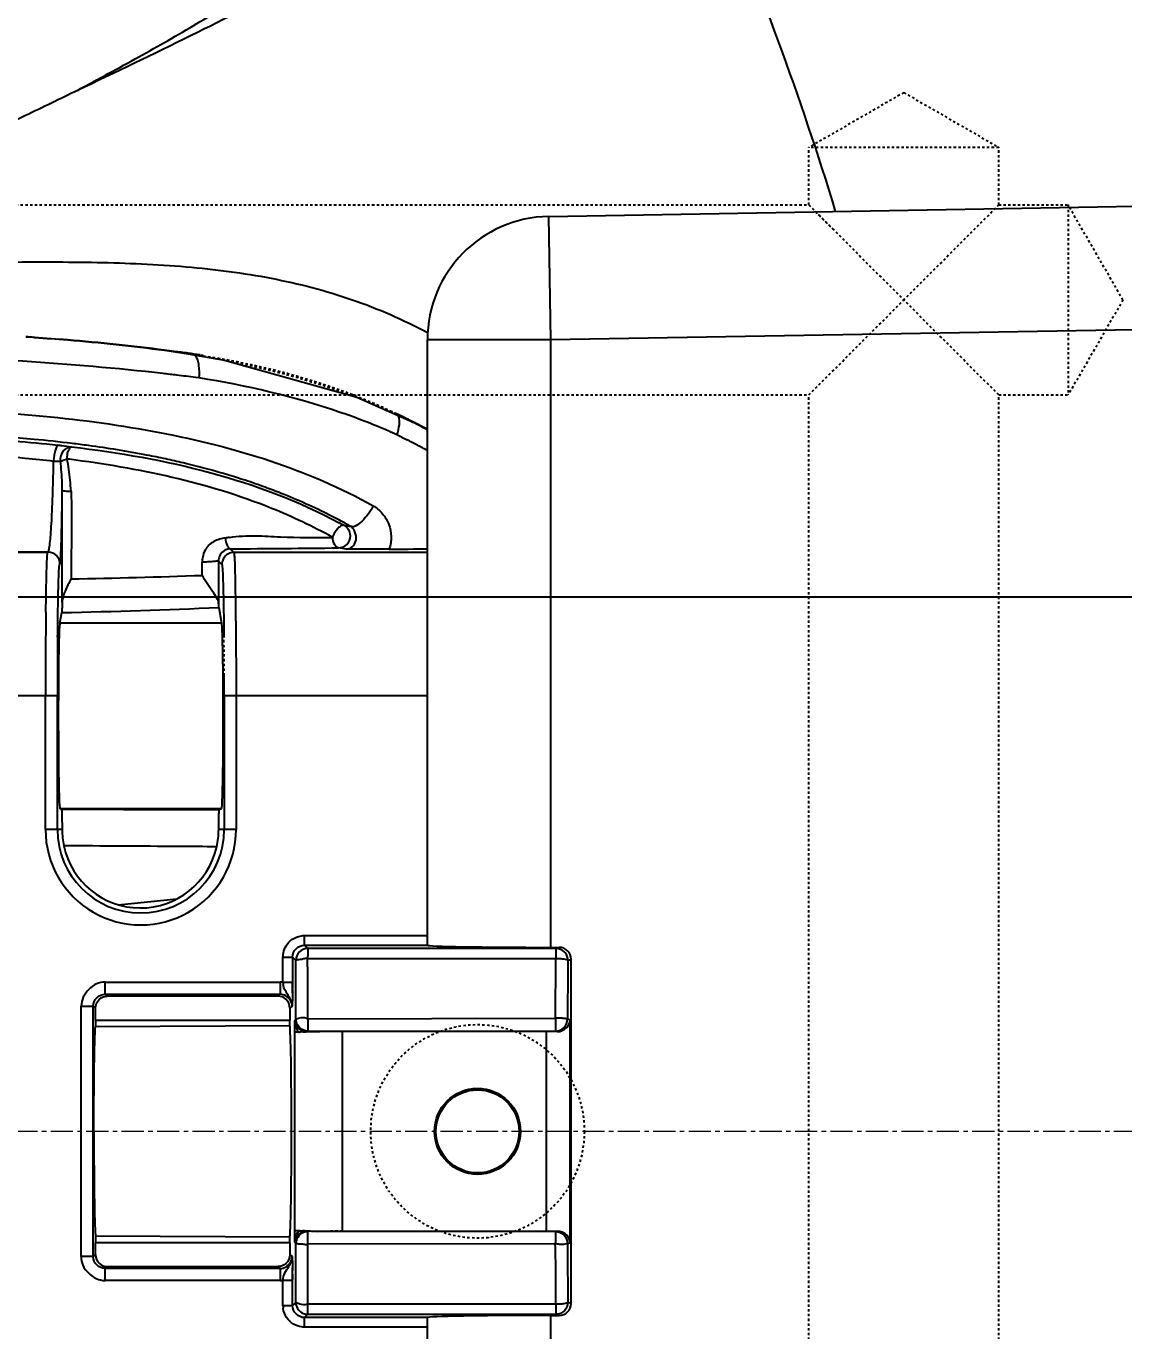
# Model space of a CAD drawing. Header units: millimetres. Extents: x 2164 to 3649, y 875 to 1925.
# Drawn here: x 2999.8 to 3046, y 1391.4 to 1446.3 of the extents above; entities that cross this region are included whole.
import ezdxf

# ---------------------------------------------------------------- set-up
doc = ezdxf.new("R2010")
doc.units = ezdxf.units.MM
doc.linetypes.add('CENTER', pattern=[0.6, 0.375, -0.075, 0.075, -0.075])
doc.linetypes.add('HIDDEN', pattern=[0.2, 0.1, -0.1])
doc.layers.add('21', color=7, linetype='Continuous')
doc.layers.add('center', color=1, linetype='CENTER', lineweight=9)
doc.layers.add('dim', color=82, linetype='Continuous', lineweight=9)
doc.styles.get("Standard").update_dxf_attribs({"font": 'arial.ttf'})
doc.dimstyles.new('ISO-25', dxfattribs={"dimscale": 4, "dimtxt": 2.5, "dimasz": 2.5, "dimexe": 1.25, "dimexo": 0.625, "dimtad": 1, "dimtxsty": 'Standard', "dimcen": 2.5, "dimadec": 0, "dimazin": 0, "dimtfac": 1, "dimtmove": 0, "dimatfit": 3, "dimfxl": 0, "dimarcsym": 0})

# ---------------------------------------------------------------- blocks, each defined once
blk = doc.blocks.new('*D29')
at = {"layer": 'Defpoints', "color": 0, "transparency": 16777216}
for p in [(2906.76, 1399.779), (2986.76, 1337.779), (3137.601, 1337.779)]:
    blk.add_point(p, dxfattribs=at)
at = {"layer": 'dim', "color": 0, "lineweight": -2, "transparency": 16777216}
blk.add_line((2988.759, 1337.779), (3153.877, 1337.779), dxfattribs=at)
at = {"layer": 'dim', "color": 0, "transparency": 16777216, "insert": (3146.739, 1344.884), "char_height": 10, "attachment_point": 5}
blk.add_mtext('62', dxfattribs=at)
blk = doc.blocks.new('*D31')
at = {"layer": 'Defpoints', "color": 0, "transparency": 16777216}
for p in [(2906.76, 1399.779), (3106.76, 1399.779), (3145.172, 1399.779)]:
    blk.add_point(p, dxfattribs=at)
at = {"layer": 'dim', "color": 0, "lineweight": -2, "transparency": 16777216}
blk.add_line((3108.759, 1399.779), (3153.692, 1399.779), dxfattribs=at)
at = {"layer": 'dim', "color": 0, "transparency": 16777216, "insert": (3150.432, 1406.884), "char_height": 10, "attachment_point": 5}
blk.add_mtext('0', dxfattribs=at)
blk = doc.blocks.new('*D32')
at = {"layer": 'Defpoints', "color": 0, "transparency": 16777216}
for p in [(2906.76, 1399.779), (2964.76, 1377.279), (3130.715, 1377.279)]:
    blk.add_point(p, dxfattribs=at)
at = {"layer": 'dim', "color": 0, "lineweight": -2, "transparency": 16777216}
blk.add_line((2966.759, 1377.279), (3158.935, 1377.279), dxfattribs=at)
at = {"layer": 'dim', "color": 0, "transparency": 16777216, "insert": (3145.824, 1385.288), "char_height": 10, "attachment_point": 5}
blk.add_mtext('22,5', dxfattribs=at)
blk = doc.blocks.new('*D34')
at = {"layer": 'Defpoints', "color": 0, "transparency": 16777216}
for p in [(2987.76, 1480.779), (3143.572, 1480.779), (2906.76, 1399.779)]:
    blk.add_point(p, dxfattribs=at)
at = {"layer": 'dim', "color": 0, "lineweight": -2, "transparency": 16777216}
blk.add_line((2989.759, 1480.779), (3157.978, 1480.779), dxfattribs=at)
at = {"layer": 'dim', "color": 0, "transparency": 16777216, "insert": (3151.774, 1487.884), "char_height": 10, "attachment_point": 5}
blk.add_mtext('81', dxfattribs=at)
blk = doc.blocks.new('*D35')
at = {"layer": 'Defpoints', "color": 0, "transparency": 16777216}
for p in [(2964.76, 1422.279), (3133.424, 1422.279), (2906.76, 1399.779)]:
    blk.add_point(p, dxfattribs=at)
at = {"layer": 'dim', "color": 0, "lineweight": -2, "transparency": 16777216}
blk.add_line((2966.759, 1422.279), (3161.644, 1422.279), dxfattribs=at)
at = {"layer": 'dim', "color": 0, "transparency": 16777216, "insert": (3148.534, 1430.288), "char_height": 10, "attachment_point": 5}
blk.add_mtext('22,5', dxfattribs=at)
blk = doc.blocks.new('*D36')
at = {"layer": 'Defpoints', "color": 0, "transparency": 16777216}
for p in [(2921.76, 1459.779), (3141.555, 1459.779), (2906.76, 1399.779)]:
    blk.add_point(p, dxfattribs=at)
at = {"layer": 'dim', "color": 0, "lineweight": -2, "transparency": 16777216}
blk.add_line((2923.759, 1459.779), (3157.899, 1459.779), dxfattribs=at)
at = {"layer": 'dim', "color": 0, "transparency": 16777216, "insert": (3150.726, 1466.884), "char_height": 10, "attachment_point": 5}
blk.add_mtext('60', dxfattribs=at)

msp = doc.modelspace()

# ---------------------------------------------------------------- linework, layer by layer
at = {"layer": '21', "color": 8, "linetype": 'HIDDEN'}
for p, q in [((3036.76, 1443.511), (3032.76, 1441.202)), ((3036.76, 1443.511), (3040.76, 1441.202)), ((3032.76, 1438.779), (3032.76, 1441.202)), ((3040.76, 1441.202), (3032.76, 1441.202)), ((3040.76, 1438.779), (3040.76, 1441.202)), ((2706.76, 1438.779), (3032.76, 1438.779)), ((3032.76, 1438.779), (3036.76, 1434.779)), ((3032.76, 1438.779), (3033.019, 1438.521)), ((3040.76, 1438.779), (3036.76, 1434.779)), ((3040.76, 1438.779), (3040.616, 1438.635)), ((3040.76, 1438.779), (3043.683, 1438.779)), ((3043.683, 1438.779), (3043.683, 1430.779)), ((3045.993, 1434.779), (3043.683, 1438.779)), ((3033.019, 1438.521), (3033.446, 1438.094)), ((3033.446, 1438.094), (3033.841, 1437.698)), ((3032.76, 1430.779), (3036.76, 1434.779)), ((3040.76, 1430.779), (3036.76, 1434.779)), ((3045.993, 1434.779), (3043.683, 1430.779)), ((3006.925, 1432.477), (3006.265, 1432.575)), ((3006.349, 1432.557), (3006.441, 1432.544)), ((3006.642, 1432.518), (3006.441, 1432.549)), ((3006.441, 1432.544), (3006.843, 1432.488)), ((3006.843, 1432.488), (3006.642, 1432.518)), ((3006.843, 1432.488), (3007.011, 1432.465)), ((2706.76, 1430.779), (3032.76, 1430.779)), ((3032.76, 1368.779), (3032.76, 1430.779)), ((3040.76, 1368.779), (3040.76, 1430.779)), ((3040.76, 1430.779), (3043.683, 1430.779)), ((3015.137, 1430.11), (3015.487, 1429.943)), ((3015.487, 1429.943), (3015.364, 1430.003)), ((3022.109, 1407.47), (3022.245, 1407.515)), ((3011.012, 1405.876), (3011.011, 1405.743)), ((3011.013, 1406.01), (3011.012, 1405.876)), ((3010.414, 1405.461), (3010.495, 1405.541)), ((3011.641, 1403.968), (3011.66, 1403.987)), ((3011.66, 1404.059), (3011.66, 1403.987)), ((3011.529, 1395.569), (3011.641, 1395.563)), ((3011.641, 1395.563), (3011.66, 1395.544)), ((3013.115, 1395.563), (3011.66, 1395.544)), ((3011.66, 1395.474), (3011.66, 1395.544)), ((3022.094, 1395.544), (3021.701, 1395.563)), ((3010.495, 1393.99), (3010.414, 1394.07))]:
    msp.add_line(p, q, dxfattribs=at)
at = {"layer": '21', "color": 7, "linetype": 'Continuous'}
for p, q in [((3021.803, 1438.296), (3106.76, 1439.779)), ((3021.894, 1433.097), (3021.803, 1438.296)), ((3106.76, 1434.579), (3021.894, 1433.097)), ((3016.694, 1407.609), (3016.694, 1433.097)), ((3021.894, 1433.097), (3016.694, 1433.097)), ((3021.894, 1407.515), (3021.894, 1433.097)), ((3005.625, 1432.658), (3005.626, 1432.669)), ((3005.625, 1432.658), (3006.349, 1432.557)), ((3005.627, 1432.675), (3006.443, 1432.561)), ((3006.216, 1432.58), (3008.144, 1432.247)), ((3006.443, 1432.561), (3006.846, 1432.505)), ((3006.846, 1432.505), (3007.013, 1432.481)), ((3007.013, 1432.481), (3007.125, 1432.466)), ((3008.144, 1432.247), (3013.722, 1430.685)), ((3007.077, 1431.495), (3006.928, 1431.514)), ((3013.722, 1430.685), (3016.199, 1429.588)), ((3015.902, 1429.737), (3015.767, 1429.804)), ((3015.94, 1429.709), (3016.03, 1429.662)), ((3016.212, 1429.567), (3016.214, 1429.572)), ((3016.214, 1429.572), (3016.215, 1429.574)), ((3016.215, 1429.574), (3016.217, 1429.578)), ((3016.217, 1429.578), (3016.218, 1429.578)), ((3001.616, 1428.067), (3001.516, 1428.08)), ((3008.392, 1424.296), (3008.542, 1424.146)), ((3013.27, 1424.285), (3012.949, 1424.338)), ((3000.701, 1424.146), (2997.201, 1424.146)), ((3000.701, 1424.146), (3000.715, 1424.16)), ((3008.039, 1423.644), (3007.898, 1423.784)), ((3007.898, 1423.784), (3007.899, 1423.19)), ((3016.694, 1424.146), (3008.542, 1424.146)), ((3001.204, 1423.644), (3001.218, 1423.657)), ((3007.899, 1423.19), (3007.901, 1422.005)), ((3001.216, 1421.166), (3001.294, 1421.61)), ((3007.912, 1421.825), (3008.028, 1421.166)), ((3008.028, 1421.165), (3001.216, 1421.166)), ((3001.109, 1418.111), (2979.472, 1418.111)), ((3000.607, 1412.474), (3000.607, 1418.111)), ((3001.109, 1412.474), (3001.109, 1418.111)), ((3008.134, 1418.111), (3008.134, 1412.474)), ((3016.694, 1418.111), (3008.134, 1418.111)), ((3008.637, 1418.111), (3008.637, 1412.474)), ((3001.216, 1413.366), (3008.028, 1413.366)), ((3001.283, 1413.332), (3001.216, 1413.366)), ((3007.928, 1413.316), (3008.028, 1413.366)), ((3001.307, 1412.474), (3000.607, 1412.474)), ((3008.637, 1412.474), (3007.903, 1412.474)), ((3003.669, 1409.311), (3006.14, 1409.554)), ((3011.516, 1407.609), (3011.516, 1408.011)), ((3011.516, 1408.011), (3016.694, 1408.011)), ((3011.516, 1407.609), (3016.694, 1407.609)), ((3011.516, 1407.609), (3011.656, 1407.47)), ((3022.109, 1407.47), (3011.656, 1407.47)), ((3021.894, 1407.515), (3022.245, 1407.515)), ((3022.109, 1407.47), (3022.108, 1407.034)), ((3010.611, 1406.038), (3010.611, 1407.106)), ((3010.611, 1407.106), (3011.013, 1407.106)), ((3011.013, 1407.106), (3011.013, 1406.01)), ((3011.153, 1406.967), (3011.013, 1407.106)), ((3011.154, 1406.143), (3011.153, 1406.967)), ((3022.108, 1407.034), (3011.644, 1407.038)), ((3022.094, 1404.534), (3022.108, 1407.034)), ((3022.611, 1406.967), (3022.748, 1407.012)), ((3022.748, 1392.519), (3022.748, 1407.012)), ((3011.156, 1405.317), (3011.154, 1406.143)), ((3003.121, 1405.541), (3003.121, 1406.044)), ((3003.121, 1406.044), (3010.495, 1406.044)), ((3010.495, 1406.044), (3010.495, 1405.541)), ((3011.013, 1406.038), (3010.611, 1406.038)), ((3011.008, 1405.605), (3011.008, 1405.593)), ((3002.116, 1394.493), (3002.116, 1405.039)), ((3002.116, 1405.039), (3002.618, 1405.039)), ((3002.618, 1394.493), (3002.618, 1405.039)), ((3002.618, 1405.039), (3002.714, 1404.951)), ((3003.121, 1405.541), (3010.495, 1405.541)), ((3003.121, 1405.541), (3003.202, 1405.461)), ((3010.414, 1405.461), (3003.202, 1405.461)), ((3010.998, 1405.039), (3010.902, 1404.951)), ((3011.157, 1404.49), (3011.156, 1405.317)), ((3011.104, 1404.437), (3011.157, 1404.49)), ((3011.66, 1404.507), (3022.094, 1404.534)), ((3011.66, 1404.507), (3011.66, 1404.059)), ((3022.094, 1404.534), (3022.094, 1403.987)), ((3022.706, 1404.454), (3022.596, 1404.49)), ((3002.716, 1404.455), (3002.716, 1404.183)), ((3002.716, 1404.455), (3010.9, 1404.455)), ((3002.716, 1404.183), (3010.9, 1404.221)), ((3010.9, 1404.221), (3010.9, 1404.455)), ((3011.104, 1395.095), (3011.104, 1404.437)), ((3011.66, 1403.987), (3022.094, 1403.987)), ((3013.115, 1395.563), (3013.115, 1403.968)), ((3021.701, 1403.968), (3021.701, 1395.563)), ((3022.094, 1403.987), (3022.158, 1403.966)), ((3022.706, 1395.077), (3022.706, 1404.454)), ((3002.716, 1395.349), (3002.716, 1395.076)), ((3010.9, 1395.31), (3002.716, 1395.349)), ((3010.9, 1395.076), (3010.9, 1395.31)), ((3011.658, 1395.027), (3011.66, 1395.474)), ((3013.115, 1395.563), (3021.701, 1395.563)), ((3022.158, 1395.565), (3022.094, 1395.544)), ((3002.714, 1394.581), (3002.618, 1394.493)), ((3010.9, 1395.076), (3002.716, 1395.076)), ((3010.902, 1394.581), (3010.998, 1394.493)), ((3011.157, 1395.041), (3011.104, 1395.095)), ((3011.156, 1394.214), (3011.157, 1395.041)), ((3011.656, 1392.062), (3011.658, 1395.027)), ((3022.079, 1395.021), (3011.658, 1395.027)), ((3022.596, 1395.039), (3022.706, 1395.077)), ((3002.618, 1394.493), (3002.116, 1394.493)), ((3003.202, 1394.07), (3003.121, 1393.99)), ((3003.202, 1394.07), (3010.414, 1394.07)), ((3011.155, 1393.503), (3011.156, 1394.214)), ((3003.121, 1393.487), (3003.121, 1393.99)), ((3010.495, 1393.99), (3003.121, 1393.99)), ((3010.495, 1393.487), (3003.121, 1393.487)), ((3010.495, 1393.99), (3010.495, 1393.487)), ((3010.611, 1392.425), (3010.611, 1393.494)), ((3010.611, 1393.494), (3011.013, 1393.494)), ((3011.013, 1392.425), (3011.013, 1393.494)), ((3011.154, 1393.388), (3011.155, 1393.503)), ((3011.153, 1392.564), (3011.154, 1393.388)), ((3011.013, 1392.425), (3010.611, 1392.425)), ((3011.013, 1392.425), (3011.153, 1392.564)), ((3011.656, 1392.497), (3022.105, 1392.497)), ((3022.748, 1392.519), (3022.611, 1392.565)), ((3011.656, 1392.062), (3011.516, 1391.922)), ((3011.516, 1391.52), (3011.516, 1391.922)), ((3016.694, 1391.922), (3011.516, 1391.922)), ((3011.656, 1392.062), (3022.109, 1392.062)), ((3016.694, 1366.462), (3016.694, 1391.922)), ((3021.894, 1366.462), (3021.894, 1392.016)), ((3021.894, 1392.016), (3022.245, 1392.016)), ((3022.245, 1392.016), (3022.109, 1392.062)), ((3016.694, 1391.52), (3011.516, 1391.52))]:
    msp.add_line(p, q, dxfattribs=at)
for points in [[(3011.008, 1405.593), (3011.013, 1405.701), (3011.016, 1405.769)], [(3011.016, 1405.769), (3011.018, 1405.847), (3011.018, 1405.929), (3011.016, 1405.995), (3011.014, 1406.025)], [(3011.014, 1393.504), (3011.02, 1393.572), (3011.022, 1393.65), (3011.021, 1393.722), (3011.019, 1393.782), (3011.016, 1393.841), (3011.013, 1393.9), (3011.011, 1393.956), (3011.01, 1394.017)]]:
    msp.add_lwpolyline(points, dxfattribs=at)
at = {"layer": '21', "color": 8, "linetype": 'HIDDEN'}
msp.add_lwpolyline([(3011.011, 1405.743), (3011.009, 1405.634), (3011.008, 1405.605)], dxfattribs=at)
msp.add_circle((3018.806, 1399.766), 4.5, dxfattribs=at)
at = {"layer": '21', "color": 7, "linetype": 'Continuous'}
for radius in [1.811, 1.75]:
    msp.add_circle((3018.806, 1399.766), radius, dxfattribs=at)
for centre, radius, start, end in [((2906.747, 1399.765), 132.914, 16.94618, 23.45673), ((3021.894, 1433.097), 5.2, 91, 180), ((2993.743, 1327.986), 105.411, 86.5193, 86.71788), ((2994.023, 1338.212), 95.181, 86.30297, 86.52545), ((2999.892, 1384.326), 48.674, 82.2629, 82.4877), ((2994.046, 1330.181), 102.149, 83.19711, 83.5272), ((2994.451, 1333.579), 98.726, 82.73949, 83.19643), ((2998.703, 1396.798), 37.152, 62.357, 62.8259), ((3004.633, 1405.306), 26.12, 66.3546, 66.9934), ((3004.726, 1405.52), 25.886, 66.1468, 66.354), ((3044.385, 1483.84), 61.15, 242.37355, 242.56574), ((3002.465, 1402.994), 29.919, 61.9481, 62.6471), ((3008.361, 1414.087), 17.356, 61.3086, 61.9046), ((2995.615, 1378.388), 50.716, 82.2943, 83.0776), ((3004.804, 1405.695), 25.695, 65.6245, 66.1472), ((2967.582, 1333.453), 106.937, 63.17255, 63.43307), ((2987.777, 1373.387), 62.187, 62.72895, 63.17245), ((2996.204, 1389.733), 43.797, 62.1054, 62.7288), ((2998.022, 1392.508), 36.387, 76.6845, 77.8611), ((3000.67, 1401.703), 26.811, 68.4095, 69.9492), ((3003.1, 1407.006), 20.876, 61.1122, 61.763), ((3002.704, 1406.224), 21.85, 60.46, 61.2007), ((3009.213, 1419.345), 5.501, 98.9294, 100.718), ((2995.82, 3070.419), 1646.171, 270.437573, 270.596196), ((3000.715, 1423.657), 0.503, 0.0199, 89.9787), ((3008.539, 1423.643), 0.499, 168.4282, 179.9036), ((2993.748, 1810.139), 387.192, 271.17486, 271.99235), ((3333.174, 1418.162), 332.567, 179.4034, 180.00874), ((2991.652, 1820.155), 398.662, 271.38585, 272.33751), ((3292.159, 1418.148), 291.05, 179.5194, 179.83957), ((3323.593, 1418.09), 322.483, 179.84489, 179.99623), ((2685.615, 1418.09), 322.519, 0.00374, 0.15416), ((3004.622, 1412.474), 4.015, 179.9999, 0.0001), ((3004.622, 1412.474), 3.512, 180, 0), ((3004.761, 1412.503), 3.453, 180.4798, 191.9177), ((3004.454, 1412.503), 3.449, 347.413, 359.509), ((3004.606, 1412.468), 3.293, 191.9268, 347.4152), ((3011.656, 1406.967), 0.503, 90.0266, 179.9265), ((4039.415, 1399.837), 1016.829, 179.598269, 179.737817), ((3010.49, 1404.953), 1.092, 83.6325, 89.7407), ((3011.196, 1406.038), 0.585, 180.0277, 188.552), ((2962.483, 1406.037), 48.53, 359.5628, 359.968), ((2949.963, 1404.46), 52.753, 359.9944, 0.5325), ((3055.967, 1404.489), 45.067, 179.4127, 180.0427), ((3022.093, 1404.49), 0.503, 270.0773, 359.9901), ((3011.661, 1395.041), 0.503, 90.0265, 157.4847), ((3013.016, 1481.142), 85.579, 269.16405, 270.0667), ((2957.649, 1395.043), 45.067, 359.4128, 0.0427), ((3063.651, 1395.071), 52.752, 179.9944, 180.5325), ((4038.768, 1400.079), 1016.185, 180.284139, 180.42365), ((3010.491, 1394.555), 1.069, 270.1862, 276.4251), ((2968.124, 1393.524), 42.89, 359.9724, 0.5151), ((3011.76, 1392.466), 1.15, 182.0383, 187.3516), ((3011.656, 1392.561), 0.499, 258.5437, 269.905)]:
    msp.add_arc(centre, radius, start, end, dxfattribs=at)
at = {"layer": '21', "color": 8, "linetype": 'HIDDEN'}
for centre, radius, start, end in [((3007.105, 1437.316), 4.816, 259.3784, 259.9605), ((3002.088, 1398.271), 34.546, 81.6218, 81.8068), ((3002.112, 1398.432), 34.384, 81.3948, 81.6219), ((3008.768, 1416.408), 15.11, 62.8207, 63.9588), ((3030.513, 1459.561), 33.21, 243.3844, 243.6395), ((2736.053, 1418.255), 272.081, 0.14808, 0.48617), ((3007.448, 1481.629), 77.775, 272.8087, 273.00397), ((3009.705, 1438.302), 34.389, 273.0325, 273.2274), ((3008.904, 1346.791), 48.849, 86.9194, 87.2365)]:
    msp.add_arc(centre, radius, start, end, dxfattribs=at)
at = {"layer": '21', "color": 7, "linetype": 'Continuous'}
for centre, major_axis, ratio, start_param, end_param in [((2981.501, 1425.386), (71.627, 0), 0.017455, -1.082829, -1.05717), ((3001.216, 1417.266), (0, 3.9), 0.017455, -0.001267, 3.141704), ((3008.028, 1417.266), (0, 3.9), 0.017455, -3.141704, 0), ((3021.894, 1407.606), (5.2, 0), 0.017455, 3.141593, 4.712389), ((3022.244, 1407.012), (0.478, 0.159), 0.998478, -0.32105, 1.248833), ((3010.892, 1399.766), (0, 4.477), 0.017455, -1.570796, -0.098336), ((3021.701, 1403.95), (1.006, 0), 0.017455, 1.09903, 1.570796), ((3002.724, 1399.766), (0, 4.439), 0.017455, -4.712389, -3.240912), ((3021.701, 1395.581), (1.006, 0), 0.017455, -1.570796, -1.09903), ((3022.244, 1392.519), (0.478, -0.159), 0.998478, -1.248829, 0.32105), ((3021.894, 1391.925), (5.2, 0), 0.017455, 1.570796, 3.141593)]:
    msp.add_ellipse(centre, major_axis=major_axis, ratio=ratio, start_param=start_param, end_param=end_param, dxfattribs=at)
for points, knots in [([(3001.954, 1443.602), (3002.818, 1444.073), (3004.508, 1444.986), (3006.951, 1446.377), (3009.229, 1447.771), (3011.973, 1449.516), (3014.558, 1451.124), (3017.076, 1452.354), (3018.785, 1453.031), (3020.399, 1453.507), (3021.936, 1453.807), (3023.174, 1453.915), (3024.105, 1453.932), (3024.89, 1453.914), (3025.761, 1453.791), (3026.717, 1453.557), (3027.602, 1453.203), (3028.142, 1452.889), (3028.396, 1452.715)], [0, 0, 0, 0, 0.100889, 0.196996, 0.288301, 0.374678, 0.530609, 0.600036, 0.661781, 0.718968, 0.772341, 0.822151, 0.846178, 0.867786, 0.902576, 0.936203, 0.968483, 1, 1, 1, 1]), ([(3028.386, 1452.711), (3027.82, 1452.776), (3026.476, 1452.828), (3024.196, 1452.685), (3021.434, 1452.209), (3018.895, 1451.507), (3016.697, 1450.705), (3014.906, 1449.94), (3013.021, 1449.048), (3010.289, 1447.689), (3006.606, 1445.824), (3003.556, 1444.355), (3001.953, 1443.602)], [0, 0, 0, 0, 0.060365, 0.142118, 0.241506, 0.356692, 0.420602, 0.489215, 0.562829, 0.641425, 0.812435, 1, 1, 1, 1]), ([(3001.953, 1443.602), (3001.226, 1443.242), (2999.748, 1442.528), (2997.496, 1441.47), (2995.178, 1440.441), (2993.601, 1439.792), (2992.804, 1439.473)], [0, 0, 0, 0, 0.24232, 0.490503, 0.743444, 1, 1, 1, 1]), ([(2986.93, 1436.382), (2988.275, 1436.373), (2990.955, 1436.338), (2994.951, 1436.33), (2998.889, 1436.379), (3002.744, 1436.388), (3006.489, 1436.232), (3010.099, 1435.772), (3013.536, 1434.881), (3015.684, 1433.949), (3016.705, 1433.406)], [0, 0, 0, 0, 0.133563, 0.266024, 0.396747, 0.524605, 0.648685, 0.768657, 0.885233, 1, 1, 1, 1]), ([(3000.142, 1433.202), (3000.605, 1433.174), (3002.437, 1433.049), (3004.266, 1432.862), (3005.626, 1432.674)], [0, 0, 0, 0, 0.25237, 1, 1, 1, 1]), ([(3000.16, 1433.196), (3000.622, 1433.166), (3002.447, 1433.034), (3004.27, 1432.845), (3005.625, 1432.658)], [0, 0, 0, 0, 0.252735, 1, 1, 1, 1]), ([(3005.562, 1431.678), (3001.634, 1432.124), (2993.605, 1432.582), (2985.576, 1432.537), (2981.501, 1432.463)], [0, 0, 0, 0, 0.492377, 1, 1, 1, 1]), ([(3006.256, 1432.583), (3006.218, 1432.588), (3006.081, 1432.607), (3006.192, 1432.588), (3006.217, 1432.583)], [0, 0, 0, 0, 0.60236, 1, 1, 1, 1]), ([(3007.125, 1432.466), (3006.955, 1432.489), (3006.729, 1432.519), (3006.503, 1432.55), (3006.445, 1432.557)], [0, 0, 0, 0, 0.746919, 1, 1, 1, 1]), ([(3006.947, 1432.4), (3006.941, 1432.409), (3006.919, 1432.44), (3006.891, 1432.468), (3006.867, 1432.48)], [0, 0, 0, 0, 0.290512, 1, 1, 1, 1]), ([(3007.077, 1431.495), (3007.1, 1431.667), (3007.096, 1431.921), (3007.03, 1432.222), (3006.979, 1432.35), (3006.947, 1432.4)], [0, 0, 0, 0, 0.562659, 0.806909, 1, 1, 1, 1]), ([(3014.841, 1429.348), (3014.231, 1429.607), (3011.716, 1430.564), (3009.077, 1431.171), (3007.077, 1431.495)], [0, 0, 0, 0, 0.24663, 1, 1, 1, 1]), ([(2995.454, 1430.183), (2997.142, 1430.142), (3000.479, 1429.959), (3005.382, 1429.289), (3010.086, 1428.132), (3013.036, 1426.878), (3014.415, 1426.112)], [0, 0, 0, 0, 0.258942, 0.511938, 0.758035, 1, 1, 1, 1]), ([(3015.408, 1429.099), (3015.46, 1429.236), (3015.523, 1429.487), (3015.527, 1429.756), (3015.491, 1429.863)], [0, 0, 0, 0, 0.56441, 1, 1, 1, 1]), ([(3016.218, 1429.578), (3016.191, 1429.592), (3016.086, 1429.645), (3015.981, 1429.698), (3015.902, 1429.737)], [0, 0, 0, 0, 0.256242, 1, 1, 1, 1]), ([(3016.694, 1429.326), (3016.575, 1429.39), (3016.416, 1429.475), (3016.257, 1429.558), (3016.218, 1429.578)], [0, 0, 0, 0, 0.754296, 1, 1, 1, 1]), ([(3001.728, 1428.734), (3001.194, 1428.799), (2999.039, 1429.027), (2996.872, 1429.139), (2995.243, 1429.184)], [0, 0, 0, 0, 0.247985, 1, 1, 1, 1]), ([(2996.237, 1429.03), (2996.647, 1429.01), (2998.279, 1428.925), (2999.908, 1428.799), (3001.125, 1428.667)], [0, 0, 0, 0, 0.251121, 1, 1, 1, 1]), ([(3001.125, 1428.667), (3001.114, 1428.667), (3001.09, 1428.64), (3001.052, 1428.561), (3001.006, 1428.409), (3000.966, 1428.204), (3000.95, 1428.055), (3000.949, 1427.982)], [0, 0, 0, 0, 0.045565, 0.127212, 0.379609, 0.694408, 1, 1, 1, 1]), ([(3001.125, 1428.667), (3001.182, 1428.661), (3001.376, 1428.639), (3001.57, 1428.614), (3001.706, 1428.593)], [0, 0, 0, 0, 0.297658, 1, 1, 1, 1]), ([(3000.949, 1427.982), (3000.55, 1428.026), (2998.945, 1428.186), (2997.336, 1428.293), (2996.128, 1428.377)], [0, 0, 0, 0, 0.248962, 1, 1, 1, 1]), ([(3001.706, 1428.593), (3001.577, 1428.603), (3001.296, 1428.435), (3001.216, 1428.137), (3001.237, 1427.99)], [0, 0, 0, 0, 0.465134, 1, 1, 1, 1]), ([(3001.516, 1428.08), (3001.513, 1428.102), (3001.521, 1428.147), (3001.527, 1428.19), (3001.532, 1428.212)], [0, 0, 0, 0, 0.502366, 1, 1, 1, 1]), ([(3001.532, 1428.212), (3001.523, 1428.262), (3001.543, 1428.363), (3001.602, 1428.458), (3001.632, 1428.527), (3001.646, 1428.564), (3001.671, 1428.591), (3001.694, 1428.593), (3001.706, 1428.593)], [0, 0, 0, 0, 0.347652, 0.651777, 0.766449, 0.853148, 0.920977, 1, 1, 1, 1]), ([(3001.706, 1428.593), (3003.682, 1428.357), (3007.559, 1427.694), (3011.275, 1426.312), (3012.977, 1425.398)], [0, 0, 0, 0, 0.50739, 1, 1, 1, 1]), ([(3005.674, 1428.082), (3005.406, 1428.139), (3004.326, 1428.359), (3003.237, 1428.535), (3002.416, 1428.646)], [0, 0, 0, 0, 0.248248, 1, 1, 1, 1]), ([(3000.715, 1424.16), (3000.724, 1424.164), (3000.738, 1424.195), (3000.754, 1424.251), (3000.771, 1424.341), (3000.796, 1424.52), (3000.825, 1424.818), (3000.856, 1425.257), (3000.885, 1425.803), (3000.911, 1426.448), (3000.933, 1427.186), (3000.944, 1427.707), (3000.949, 1427.982)], [0, 0, 0, 0, 0.007917, 0.023522, 0.04722, 0.078867, 0.165081, 0.280533, 0.423567, 0.592335, 0.785025, 1, 1, 1, 1]), ([(3001.237, 1427.99), (3001.198, 1427.978), (3001.1, 1427.97), (3001.004, 1427.976), (3000.949, 1427.982)], [0, 0, 0, 0, 0.427497, 1, 1, 1, 1]), ([(3001.237, 1427.99), (3001.279, 1427.999), (3001.369, 1428.037), (3001.462, 1428.068), (3001.516, 1428.08)], [0, 0, 0, 0, 0.433212, 1, 1, 1, 1]), ([(3001.317, 1426.761), (3001.317, 1426.862), (3001.31, 1427.273), (3001.273, 1427.683), (3001.237, 1427.99)], [0, 0, 0, 0, 0.24677, 1, 1, 1, 1]), ([(3012.694, 1424.78), (3011.868, 1425.243), (3008.359, 1426.896), (3004.513, 1427.7), (3001.616, 1428.067)], [0, 0, 0, 0, 0.244831, 1, 1, 1, 1]), ([(3009.863, 1426.889), (3009.583, 1426.992), (3008.445, 1427.386), (3007.284, 1427.708), (3006.403, 1427.917)], [0, 0, 0, 0, 0.247538, 1, 1, 1, 1]), ([(3001.218, 1423.657), (3001.222, 1423.664), (3001.227, 1423.688), (3001.238, 1423.765), (3001.249, 1423.923), (3001.263, 1424.183), (3001.275, 1424.537), (3001.287, 1424.981), (3001.303, 1425.732), (3001.312, 1426.335), (3001.317, 1426.761)], [0, 0, 0, 0, 0.007912, 0.022921, 0.07564, 0.159951, 0.274756, 0.418184, 0.58858, 1, 1, 1, 1]), ([(3001.317, 1426.761), (3001.317, 1426.758), (3001.33, 1426.753), (3001.351, 1426.748), (3001.386, 1426.742), (3001.45, 1426.734), (3001.551, 1426.727), (3001.636, 1426.724), (3001.683, 1426.722)], [0, 0, 0, 0, 0.02873, 0.091061, 0.185226, 0.307538, 0.620926, 1, 1, 1, 1]), ([(3013.23, 1425.372), (3013.014, 1425.491), (3012.137, 1425.954), (3011.229, 1426.359), (3010.536, 1426.633)], [0, 0, 0, 0, 0.248832, 1, 1, 1, 1]), ([(3014.415, 1426.112), (3014.306, 1425.868), (3014.058, 1425.558), (3013.732, 1425.281), (3013.538, 1425.206), (3013.477, 1425.234)], [0, 0, 0, 0, 0.599726, 0.848556, 1, 1, 1, 1]), ([(3014.415, 1426.112), (3014.562, 1426.022), (3014.829, 1425.791), (3015.095, 1425.336), (3015.2, 1424.811), (3015.142, 1424.452), (3015.082, 1424.282)], [0, 0, 0, 0, 0.247472, 0.493416, 0.741535, 1, 1, 1, 1]), ([(3008.359, 1424.779), (3008.719, 1424.836), (3009.441, 1424.867), (3010.883, 1424.766), (3011.966, 1424.773), (3012.694, 1424.78)], [0, 0, 0, 0, 0.252133, 0.496417, 1, 1, 1, 1]), ([(3013.185, 1425.284), (3013.131, 1425.308), (3013.009, 1425.248), (3012.896, 1425.132), (3012.829, 1425.042), (3012.798, 1424.992)], [0, 0, 0, 0, 0.348646, 0.652133, 1, 1, 1, 1]), ([(3013.45, 1424.845), (3013.449, 1424.933), (3013.399, 1425.114), (3013.263, 1425.243), (3013.185, 1425.284)], [0, 0, 0, 0, 0.500707, 1, 1, 1, 1]), ([(3013.27, 1424.285), (3013.36, 1424.287), (3013.549, 1424.364), (3013.691, 1424.587), (3013.7, 1424.806), (3013.665, 1424.976), (3013.593, 1425.126), (3013.519, 1425.208), (3013.477, 1425.234)], [0, 0, 0, 0, 0.218232, 0.46024, 0.59794, 0.741726, 0.879205, 1, 1, 1, 1]), ([(3008.19, 1424.75), (3008.02, 1424.732), (3007.676, 1424.644), (3007.41, 1424.389), (3007.327, 1424.235)], [0, 0, 0, 0, 0.494007, 1, 1, 1, 1]), ([(3008.392, 1424.296), (3008.327, 1424.295), (3008.239, 1424.275), (3008.162, 1424.234), (3008.143, 1424.222)], [0, 0, 0, 0, 0.742486, 1, 1, 1, 1]), ([(3008.19, 1424.75), (3008.195, 1424.644), (3008.227, 1424.496), (3008.307, 1424.345), (3008.366, 1424.298), (3008.392, 1424.296)], [0, 0, 0, 0, 0.613984, 0.84566, 1, 1, 1, 1]), ([(3012.694, 1424.78), (3012.69, 1424.674), (3012.737, 1424.518), (3012.851, 1424.381), (3012.919, 1424.339), (3012.949, 1424.338)], [0, 0, 0, 0, 0.589506, 0.830342, 1, 1, 1, 1]), ([(3015.082, 1424.282), (3014.932, 1424.28), (3014.328, 1424.278), (3013.724, 1424.281), (3013.27, 1424.285)], [0, 0, 0, 0, 0.247789, 1, 1, 1, 1]), ([(3000.715, 1424.16), (3000.424, 1424.159), (2999.253, 1424.154), (2998.081, 1424.149), (2997.201, 1424.146)], [0, 0, 0, 0, 0.248189, 1, 1, 1, 1]), ([(3000.625, 1421.625), (3000.627, 1421.807), (3000.631, 1422.153), (3000.639, 1422.643), (3000.648, 1423.071), (3000.657, 1423.431), (3000.667, 1423.72), (3000.676, 1423.914), (3000.684, 1424.029), (3000.689, 1424.087), (3000.695, 1424.123), (3000.698, 1424.142), (3000.701, 1424.146)], [0, 0, 0, 0, 0.216539, 0.41138, 0.581775, 0.725351, 0.840319, 0.925002, 0.955636, 0.978365, 0.993134, 1, 1, 1, 1]), ([(3007.209, 1423.181), (3007.209, 1423.229), (3007.207, 1423.415), (3007.203, 1423.601), (3007.207, 1423.739)], [0, 0, 0, 0, 0.254045, 1, 1, 1, 1]), ([(3007.898, 1423.784), (3007.897, 1423.786), (3007.89, 1423.784), (3007.877, 1423.784), (3007.855, 1423.781), (3007.814, 1423.777), (3007.748, 1423.769), (3007.655, 1423.759), (3007.55, 1423.75), (3007.399, 1423.74), (3007.283, 1423.737), (3007.207, 1423.739)], [0, 0, 0, 0, 0.007853, 0.027925, 0.059301, 0.100703, 0.208988, 0.346303, 0.502248, 0.668543, 1, 1, 1, 1]), ([(3007.962, 1424.039), (3007.952, 1424.021), (3007.913, 1423.941), (3007.898, 1423.852), (3007.898, 1423.784)], [0, 0, 0, 0, 0.236633, 1, 1, 1, 1]), ([(3008.542, 1424.146), (3008.456, 1424.146), (3008.279, 1424.1), (3008.15, 1423.97), (3008.107, 1423.895)], [0, 0, 0, 0, 0.499984, 1, 1, 1, 1]), ([(3008.542, 1424.146), (3008.549, 1424.14), (3008.551, 1424.106), (3008.56, 1424.047), (3008.565, 1423.947), (3008.57, 1423.87), (3008.572, 1423.825)], [0, 0, 0, 0, 0.085209, 0.280507, 0.585853, 1, 1, 1, 1]), ([(3008.572, 1423.825), (3008.585, 1423.536), (3008.601, 1422.803), (3008.608, 1422.069), (3008.614, 1421.625)], [0, 0, 0, 0, 0.394638, 1, 1, 1, 1]), ([(3001.12, 1420.59), (3001.123, 1420.946), (3001.13, 1421.595), (3001.145, 1422.458), (3001.163, 1423.089), (3001.177, 1423.428), (3001.189, 1423.552)], [0, 0, 0, 0, 0.360683, 0.656945, 0.87341, 1, 1, 1, 1]), ([(3001.189, 1423.552), (3001.191, 1423.574), (3001.196, 1423.603), (3001.198, 1423.636), (3001.204, 1423.644)], [0, 0, 0, 0, 0.689632, 1, 1, 1, 1]), ([(3007.901, 1422.005), (3007.899, 1422.081), (3007.811, 1422.257), (3007.638, 1422.522), (3007.421, 1422.837), (3007.274, 1423.062), (3007.209, 1423.181)], [0, 0, 0, 0, 0.166169, 0.411431, 0.701942, 1, 1, 1, 1]), ([(3008.039, 1423.644), (3008.041, 1423.642), (3008.046, 1423.627), (3008.048, 1423.612), (3008.05, 1423.598)], [0, 0, 0, 0, 0.12705, 1, 1, 1, 1]), ([(3008.055, 1423.552), (3008.067, 1423.426), (3008.081, 1423.084), (3008.099, 1422.447), (3008.114, 1421.577), (3008.121, 1420.923), (3008.124, 1420.564)], [0, 0, 0, 0, 0.126791, 0.343176, 0.639567, 1, 1, 1, 1]), ([(3001.687, 1423.029), (3001.595, 1422.862), (3001.462, 1422.619), (3001.344, 1422.289), (3001.312, 1422.131), (3001.311, 1422.057)], [0, 0, 0, 0, 0.543598, 0.788068, 1, 1, 1, 1]), ([(3001.311, 1422.057), (3001.309, 1421.956), (3001.303, 1421.807), (3001.302, 1421.657), (3001.294, 1421.61)], [0, 0, 0, 0, 0.678211, 1, 1, 1, 1]), ([(3007.912, 1421.825), (3007.911, 1421.833), (3007.905, 1421.892), (3007.903, 1421.953), (3007.901, 1422.005)], [0, 0, 0, 0, 0.127437, 1, 1, 1, 1]), ([(3008.614, 1421.625), (3008.617, 1421.358), (3008.632, 1420.187), (3008.638, 1419.016), (3008.637, 1418.111)], [0, 0, 0, 0, 0.228071, 1, 1, 1, 1]), ([(3001.283, 1413.332), (3001.844, 1413.331), (3004.059, 1413.327), (3006.274, 1413.321), (3007.928, 1413.316)], [0, 0, 0, 0, 0.253444, 1, 1, 1, 1]), ([(3001.283, 1413.332), (3001.288, 1413.328), (3001.285, 1413.303), (3001.293, 1413.26), (3001.294, 1413.186), (3001.298, 1413.088), (3001.3, 1412.964), (3001.304, 1412.757), (3001.306, 1412.591), (3001.307, 1412.474)], [0, 0, 0, 0, 0.021207, 0.07489, 0.160232, 0.27598, 0.420371, 0.591501, 1, 1, 1, 1]), ([(3007.903, 1412.474), (3007.904, 1412.59), (3007.906, 1412.755), (3007.91, 1412.959), (3007.913, 1413.08), (3007.917, 1413.175), (3007.918, 1413.247), (3007.925, 1413.288), (3007.924, 1413.311), (3007.928, 1413.316)], [0, 0, 0, 0, 0.414106, 0.585675, 0.729152, 0.843211, 0.926687, 0.979002, 1, 1, 1, 1]), ([(3007.82, 1411.752), (3007.292, 1411.755), (3005.146, 1411.768), (3003, 1411.784), (3001.382, 1411.79)], [0, 0, 0, 0, 0.246062, 1, 1, 1, 1]), ([(3010.704, 1407.503), (3010.758, 1407.615), (3010.917, 1407.82), (3011.147, 1407.94), (3011.269, 1407.974)], [0, 0, 0, 0, 0.494525, 1, 1, 1, 1]), ([(3010.611, 1407.106), (3010.612, 1407.142), (3010.623, 1407.278), (3010.661, 1407.412), (3010.704, 1407.503)], [0, 0, 0, 0, 0.26135, 1, 1, 1, 1]), ([(3011.013, 1407.106), (3011.013, 1407.234), (3011.131, 1407.492), (3011.389, 1407.609), (3011.516, 1407.609)], [0, 0, 0, 0, 0.499993, 1, 1, 1, 1]), ([(3011.656, 1407.259), (3011.655, 1407.242), (3011.653, 1407.168), (3011.648, 1407.095), (3011.644, 1407.038)], [0, 0, 0, 0, 0.230966, 1, 1, 1, 1]), ([(3011.656, 1407.47), (3011.656, 1407.465), (3011.654, 1407.394), (3011.657, 1407.324), (3011.656, 1407.259)], [0, 0, 0, 0, 0.074683, 1, 1, 1, 1]), ([(3022.611, 1406.967), (3022.611, 1407.077), (3022.534, 1407.304), (3022.33, 1407.431), (3022.222, 1407.456)], [0, 0, 0, 0, 0.499842, 1, 1, 1, 1]), ([(3011.153, 1406.967), (3011.153, 1406.973), (3011.17, 1406.985), (3011.215, 1407.003), (3011.297, 1407.008), (3011.418, 1407.012), (3011.5, 1407.053), (3011.551, 1407.058)], [0, 0, 0, 0, 0.046159, 0.12776, 0.36226, 0.628695, 1, 1, 1, 1]), ([(3011.66, 1404.507), (3011.659, 1404.719), (3011.661, 1405.562), (3011.665, 1406.406), (3011.644, 1407.038)], [0, 0, 0, 0, 0.25119, 1, 1, 1, 1]), ([(3022.611, 1406.967), (3022.609, 1406.973), (3022.592, 1406.983), (3022.541, 1407), (3022.438, 1407.017), (3022.287, 1407.03), (3022.171, 1407.033), (3022.108, 1407.034)], [0, 0, 0, 0, 0.036791, 0.102797, 0.32239, 0.636306, 1, 1, 1, 1]), ([(3003.121, 1406.044), (3002.998, 1406.057), (3002.732, 1406), (3002.418, 1405.755), (3002.179, 1405.432), (3002.113, 1405.166), (3002.116, 1405.039)], [0, 0, 0, 0, 0.238524, 0.494313, 0.754589, 1, 1, 1, 1]), ([(3010.998, 1405.039), (3010.998, 1405.146), (3010.924, 1405.363), (3010.798, 1405.54), (3010.742, 1405.635)], [0, 0, 0, 0, 0.49318, 1, 1, 1, 1]), ([(3011.012, 1405.667), (3011.011, 1405.629), (3011.01, 1405.496), (3011.008, 1405.363), (3011.006, 1405.268)], [0, 0, 0, 0, 0.285201, 1, 1, 1, 1]), ([(3002.618, 1405.039), (3002.618, 1405.166), (3002.735, 1405.424), (3002.994, 1405.542), (3003.121, 1405.541)], [0, 0, 0, 0, 0.5, 1, 1, 1, 1]), ([(3002.714, 1404.951), (3002.715, 1405.091), (3002.83, 1405.357), (3003.089, 1405.458), (3003.202, 1405.461)], [0, 0, 0, 0, 0.554524, 1, 1, 1, 1]), ([(3010.902, 1404.952), (3010.902, 1405.093), (3010.785, 1405.358), (3010.527, 1405.458), (3010.414, 1405.461)], [0, 0, 0, 0, 0.554469, 1, 1, 1, 1]), ([(3010.998, 1405.039), (3010.998, 1405.124), (3010.94, 1405.297), (3010.813, 1405.422), (3010.738, 1405.468)], [0, 0, 0, 0, 0.492895, 1, 1, 1, 1]), ([(3011.006, 1405.268), (3011.005, 1405.244), (3011.003, 1405.167), (3011.001, 1405.091), (3010.998, 1405.039)], [0, 0, 0, 0, 0.316787, 1, 1, 1, 1]), ([(3011.157, 1404.49), (3011.166, 1404.498), (3011.2, 1404.517), (3011.31, 1404.555), (3011.418, 1404.569), (3011.496, 1404.561)], [0, 0, 0, 0, 0.098323, 0.327202, 1, 1, 1, 1]), ([(3011.496, 1404.561), (3011.51, 1404.56), (3011.567, 1404.552), (3011.622, 1404.53), (3011.66, 1404.507)], [0, 0, 0, 0, 0.2392, 1, 1, 1, 1]), ([(3022.596, 1404.49), (3022.594, 1404.495), (3022.576, 1404.499), (3022.546, 1404.505), (3022.498, 1404.513), (3022.409, 1404.525), (3022.272, 1404.535), (3022.156, 1404.534), (3022.094, 1404.534)], [0, 0, 0, 0, 0.031126, 0.094752, 0.190743, 0.315416, 0.632005, 1, 1, 1, 1]), ([(3002.646, 1399.766), (3002.646, 1400.298), (3002.65, 1401.291), (3002.661, 1402.468), (3002.676, 1403.257), (3002.686, 1403.684), (3002.7, 1403.98), (3002.707, 1404.131), (3002.716, 1404.183)], [0, 0, 0, 0, 0.361364, 0.674271, 0.799154, 0.897065, 0.964765, 1, 1, 1, 1]), ([(3011.161, 1403.941), (3011.147, 1403.94), (3011.13, 1403.936), (3011.106, 1403.938), (3011.103, 1403.933)], [0, 0, 0, 0, 0.723205, 1, 1, 1, 1]), ([(3011.104, 1404.437), (3011.108, 1404.359), (3011.161, 1404.194), (3011.286, 1404.07), (3011.364, 1404.029)], [0, 0, 0, 0, 0.469039, 1, 1, 1, 1]), ([(3011.278, 1403.949), (3011.25, 1403.985), (3011.155, 1404.131), (3011.107, 1404.308), (3011.104, 1404.437)], [0, 0, 0, 0, 0.260003, 1, 1, 1, 1]), ([(3011.316, 1403.949), (3011.3, 1403.948), (3011.249, 1403.946), (3011.197, 1403.944), (3011.161, 1403.941)], [0, 0, 0, 0, 0.306331, 1, 1, 1, 1]), ([(3011.66, 1403.987), (3011.575, 1403.987), (3011.4, 1404.045), (3011.274, 1404.173), (3011.229, 1404.248)], [0, 0, 0, 0, 0.49414, 1, 1, 1, 1]), ([(3011.622, 1403.957), (3011.586, 1403.956), (3011.466, 1403.954), (3011.345, 1403.951), (3011.259, 1403.948)], [0, 0, 0, 0, 0.289919, 1, 1, 1, 1]), ([(3013.115, 1403.968), (3012.977, 1403.968), (3012.479, 1403.967), (3011.981, 1403.963), (3011.622, 1403.957)], [0, 0, 0, 0, 0.278297, 1, 1, 1, 1]), ([(3022.158, 1403.966), (3022.304, 1403.965), (3022.579, 1404.079), (3022.697, 1404.338), (3022.706, 1404.454)], [0, 0, 0, 0, 0.557611, 1, 1, 1, 1]), ([(3010.9, 1395.31), (3010.909, 1395.362), (3010.916, 1395.515), (3010.93, 1395.812), (3010.941, 1396.243), (3010.956, 1397.039), (3010.967, 1398.226), (3010.97, 1399.229), (3010.97, 1399.766)], [0, 0, 0, 0, 0.035082, 0.102679, 0.200537, 0.325418, 0.63844, 1, 1, 1, 1]), ([(3011.103, 1395.598), (3011.106, 1395.593), (3011.131, 1395.595), (3011.147, 1395.591), (3011.161, 1395.59)], [0, 0, 0, 0, 0.276697, 1, 1, 1, 1]), ([(3011.104, 1395.095), (3011.105, 1395.138), (3011.123, 1395.311), (3011.198, 1395.479), (3011.278, 1395.582)], [0, 0, 0, 0, 0.246601, 1, 1, 1, 1]), ([(3011.641, 1395.563), (3011.509, 1395.567), (3011.251, 1395.49), (3011.131, 1395.259), (3011.111, 1395.154)], [0, 0, 0, 0, 0.55162, 1, 1, 1, 1]), ([(3011.161, 1395.59), (3011.171, 1395.589), (3011.223, 1395.586), (3011.275, 1395.584), (3011.316, 1395.582)], [0, 0, 0, 0, 0.19303, 1, 1, 1, 1]), ([(3011.259, 1395.583), (3011.293, 1395.582), (3011.462, 1395.577), (3011.631, 1395.574), (3011.767, 1395.572)], [0, 0, 0, 0, 0.199306, 1, 1, 1, 1]), ([(3022.094, 1395.544), (3022.094, 1395.53), (3022.094, 1395.355), (3022.1, 1395.179), (3022.079, 1395.021)], [0, 0, 0, 0, 0.081741, 1, 1, 1, 1]), ([(3022.094, 1395.544), (3022.223, 1395.544), (3022.49, 1395.436), (3022.597, 1395.168), (3022.596, 1395.039)], [0, 0, 0, 0, 0.500285, 1, 1, 1, 1]), ([(3022.706, 1395.077), (3022.697, 1395.193), (3022.58, 1395.453), (3022.305, 1395.566), (3022.158, 1395.565)], [0, 0, 0, 0, 0.441642, 1, 1, 1, 1]), ([(3010.902, 1394.581), (3010.901, 1394.44), (3010.786, 1394.174), (3010.527, 1394.073), (3010.414, 1394.07)], [0, 0, 0, 0, 0.554021, 1, 1, 1, 1]), ([(3011.176, 1395.034), (3011.174, 1395.035), (3011.168, 1395.037), (3011.159, 1395.037), (3011.157, 1395.041)], [0, 0, 0, 0, 0.391692, 1, 1, 1, 1]), ([(3011.664, 1395.039), (3011.658, 1395.026), (3011.641, 1395.003), (3011.589, 1394.984), (3011.525, 1394.999), (3011.454, 1395.015), (3011.368, 1395.017), (3011.276, 1395.019), (3011.206, 1395.028), (3011.176, 1395.034)], [0, 0, 0, 0, 0.085566, 0.158264, 0.313486, 0.460723, 0.585434, 0.82025, 1, 1, 1, 1]), ([(3022.595, 1395.039), (3022.58, 1395.029), (3022.52, 1395.021), (3022.409, 1394.999), (3022.248, 1395.004), (3022.131, 1395.023), (3022.068, 1395.032)], [0, 0, 0, 0, 0.103713, 0.329255, 0.642329, 1, 1, 1, 1]), ([(3022.105, 1392.497), (3022.103, 1392.707), (3022.098, 1393.233), (3022.107, 1394.074), (3022.091, 1394.705), (3022.079, 1395.021)], [0, 0, 0, 0, 0.249504, 0.624415, 1, 1, 1, 1]), ([(3002.116, 1394.493), (3002.103, 1394.369), (3002.16, 1394.103), (3002.405, 1393.789), (3002.728, 1393.55), (3002.994, 1393.484), (3003.121, 1393.487)], [0, 0, 0, 0, 0.238524, 0.494313, 0.754589, 1, 1, 1, 1]), ([(3003.121, 1393.99), (3002.994, 1393.99), (3002.735, 1394.107), (3002.618, 1394.365), (3002.618, 1394.493)], [0, 0, 0, 0, 0.5, 1, 1, 1, 1]), ([(3002.714, 1394.579), (3002.715, 1394.438), (3002.832, 1394.173), (3003.089, 1394.073), (3003.202, 1394.07)], [0, 0, 0, 0, 0.554469, 1, 1, 1, 1]), ([(3010.611, 1393.494), (3010.611, 1393.601), (3010.678, 1393.814), (3010.801, 1393.988), (3010.856, 1394.079)], [0, 0, 0, 0, 0.501114, 1, 1, 1, 1]), ([(3010.957, 1394.277), (3010.976, 1394.328), (3010.994, 1394.4), (3010.998, 1394.474), (3010.998, 1394.493)], [0, 0, 0, 0, 0.741902, 1, 1, 1, 1]), ([(3010.998, 1394.493), (3011, 1394.463), (3011.008, 1394.269), (3011.01, 1394.074), (3011.011, 1393.91)], [0, 0, 0, 0, 0.152569, 1, 1, 1, 1]), ([(3011.516, 1391.922), (3011.389, 1391.922), (3011.131, 1392.04), (3011.013, 1392.298), (3011.013, 1392.425)], [0, 0, 0, 0, 0.500004, 1, 1, 1, 1]), ([(3011.25, 1392.511), (3011.226, 1392.519), (3011.196, 1392.533), (3011.154, 1392.553), (3011.153, 1392.564)], [0, 0, 0, 0, 0.682697, 1, 1, 1, 1]), ([(3011.153, 1392.564), (3011.153, 1392.478), (3011.199, 1392.301), (3011.329, 1392.172), (3011.404, 1392.129)], [0, 0, 0, 0, 0.499988, 1, 1, 1, 1]), ([(3011.656, 1392.497), (3011.623, 1392.479), (3011.487, 1392.438), (3011.345, 1392.477), (3011.25, 1392.511)], [0, 0, 0, 0, 0.269722, 1, 1, 1, 1]), ([(3022.105, 1392.497), (3022.167, 1392.498), (3022.284, 1392.501), (3022.437, 1392.515), (3022.541, 1392.531), (3022.592, 1392.549), (3022.609, 1392.559), (3022.611, 1392.565)], [0, 0, 0, 0, 0.36384, 0.677465, 0.897356, 0.96327, 1, 1, 1, 1]), ([(3022.105, 1392.497), (3022.106, 1392.441), (3022.11, 1392.296), (3022.108, 1392.15), (3022.109, 1392.062)], [0, 0, 0, 0, 0.387584, 1, 1, 1, 1]), ([(3022.611, 1392.565), (3022.61, 1392.436), (3022.505, 1392.169), (3022.237, 1392.061), (3022.109, 1392.062)], [0, 0, 0, 0, 0.500812, 1, 1, 1, 1]), ([(3011.054, 1391.648), (3010.94, 1391.715), (3010.732, 1391.91), (3010.638, 1392.179), (3010.62, 1392.319)], [0, 0, 0, 0, 0.486876, 1, 1, 1, 1]), ([(3011.516, 1391.52), (3011.474, 1391.521), (3011.314, 1391.535), (3011.156, 1391.588), (3011.054, 1391.648)], [0, 0, 0, 0, 0.26333, 1, 1, 1, 1])]:
    msp.add_open_spline(points, degree=3, knots=knots, dxfattribs=at)
at = {"layer": '21', "color": 8, "linetype": 'HIDDEN'}
for points, knots in [([(3006.265, 1432.575), (3007.94, 1432.318), (3011.188, 1431.645), (3014.315, 1430.508), (3015.767, 1429.804)], [0, 0, 0, 0, 0.512305, 1, 1, 1, 1]), ([(3007.256, 1432.428), (3007.943, 1432.324), (3010.642, 1431.832), (3013.285, 1430.984), (3015.138, 1430.11)], [0, 0, 0, 0, 0.253256, 1, 1, 1, 1]), ([(3015.634, 1429.87), (3015.621, 1429.877), (3015.572, 1429.901), (3015.523, 1429.926), (3015.487, 1429.943)], [0, 0, 0, 0, 0.266463, 1, 1, 1, 1]), ([(3011.364, 1404.029), (3011.376, 1404.022), (3011.427, 1403.997), (3011.483, 1403.982), (3011.526, 1403.975)], [0, 0, 0, 0, 0.238018, 1, 1, 1, 1])]:
    msp.add_open_spline(points, degree=3, knots=knots, dxfattribs=at)
for points in [[(3006.867, 1432.48), (3006.86, 1432.484), (3006.852, 1432.487), (3006.843, 1432.488)], [(3015.459, 1429.929), (3015.445, 1429.951), (3015.425, 1429.971), (3015.401, 1429.984)], [(3022.222, 1407.456), (3022.185, 1407.465), (3022.147, 1407.47), (3022.109, 1407.47)], [(3011.526, 1403.975), (3011.564, 1403.969), (3011.602, 1403.967), (3011.641, 1403.968)]]:
    msp.add_open_spline(points, degree=3, dxfattribs=at)
at = {"layer": '21', "color": 7, "linetype": 'Continuous'}
for points in [[(3015.491, 1429.863), (3015.483, 1429.886), (3015.473, 1429.909), (3015.459, 1429.929)], [(3016.694, 1429.314), (3016.535, 1429.401), (3016.376, 1429.489), (3016.214, 1429.572)], [(3001.648, 1427.195), (3001.62, 1427.492), (3001.579, 1427.789), (3001.516, 1428.08)], [(3001.683, 1426.722), (3001.674, 1426.88), (3001.663, 1427.038), (3001.648, 1427.195)], [(3001.311, 1422.057), (3001.312, 1423.625), (3001.314, 1425.193), (3001.317, 1426.761)], [(3001.683, 1426.722), (3001.731, 1425.492), (3001.686, 1424.26), (3001.687, 1423.029)], [(3012.798, 1424.992), (3012.757, 1424.925), (3012.722, 1424.854), (3012.694, 1424.78)], [(3013.185, 1425.284), (3013.282, 1425.267), (3013.38, 1425.252), (3013.477, 1425.234)], [(3013.304, 1424.486), (3013.394, 1424.578), (3013.45, 1424.716), (3013.45, 1424.845)], [(3012.949, 1424.338), (3013.078, 1424.338), (3013.214, 1424.395), (3013.304, 1424.486)], [(3007.229, 1423.947), (3007.216, 1423.879), (3007.209, 1423.809), (3007.207, 1423.739)], [(3007.327, 1424.235), (3007.279, 1424.146), (3007.247, 1424.047), (3007.229, 1423.947)], [(3008.143, 1424.222), (3008.069, 1424.178), (3008.004, 1424.113), (3007.962, 1424.039)], [(3008.107, 1423.895), (3008.08, 1423.848), (3008.06, 1423.796), (3008.049, 1423.743)], [(3008.05, 1423.598), (3008.052, 1423.583), (3008.054, 1423.567), (3008.055, 1423.552)], [(3011.269, 1407.974), (3011.349, 1407.997), (3011.433, 1408.008), (3011.516, 1408.011)], [(3011.551, 1407.058), (3011.582, 1407.061), (3011.617, 1407.054), (3011.644, 1407.038)], [(3010.648, 1405.83), (3010.634, 1405.869), (3010.624, 1405.91), (3010.617, 1405.951)], [(3010.742, 1405.635), (3010.705, 1405.698), (3010.672, 1405.762), (3010.648, 1405.83)], [(3010.738, 1405.468), (3010.666, 1405.513), (3010.58, 1405.542), (3010.495, 1405.541)], [(3011.229, 1404.248), (3011.185, 1404.32), (3011.157, 1404.406), (3011.157, 1404.49)], [(3011.111, 1395.154), (3011.107, 1395.134), (3011.105, 1395.114), (3011.104, 1395.095)], [(3011.196, 1395.233), (3011.171, 1395.173), (3011.157, 1395.106), (3011.157, 1395.041)], [(3010.495, 1393.99), (3010.58, 1393.99), (3010.666, 1394.018), (3010.739, 1394.063)], [(3010.739, 1394.063), (3010.813, 1394.109), (3010.878, 1394.174), (3010.924, 1394.249)], [(3010.856, 1394.079), (3010.894, 1394.143), (3010.931, 1394.208), (3010.957, 1394.277)], [(3010.924, 1394.249), (3010.969, 1394.321), (3010.998, 1394.408), (3010.998, 1394.493)], [(3011.404, 1392.129), (3011.451, 1392.102), (3011.504, 1392.082), (3011.557, 1392.071)]]:
    msp.add_open_spline(points, degree=3, dxfattribs=at)
at = {"layer": 'center', "color": 1, "linetype": 'CENTER', "ltscale": 2.487909}
msp.add_line((2706.76, 1399.779), (3106.76, 1399.779), dxfattribs=at)

# ---------------------------------------------------------------- dimensions: what is measured, and where the dimension line sits
at = {"layer": 'dim'}
for feature_location, offset, origin, picture, middle in [((2987.76, 1480.779), (155.811, 0), (2906.76, 1399.779), '*D34', (3151.774, 1487.884)), ((2921.76, 1459.779), (219.794, 0), (2906.76, 1399.779), '*D36', (3150.726, 1466.884)), ((2964.76, 1422.279), (168.664, 0), (2906.76, 1399.779), '*D35', (3148.534, 1430.288)), ((3106.760483829, 1399.779406115), (38.411512305, 0), (2906.760483819, 1399.779406115), '*D31', (3150.431569122, 1406.884135993)), ((2986.76, 1337.779), (150.841, 0), (2906.76, 1399.779), '*D29', (3146.739, 1344.884)), ((2964.76, 1377.279), (165.954, 0), (2906.76, 1399.779), '*D32', (3145.824, 1385.288))]:
    dim = msp.add_ordinate_dim(feature_location=feature_location, offset=offset, dtype=0, origin=origin, dimstyle='ISO-25', override={"dimasz": 2, "dimexe": 0.49975, "dimexo": 0.49975, "dimgap": 0.49975}, dxfattribs=at)
    dim.commit()
    dim.dimension.update_dxf_attribs({"geometry": picture, "text_midpoint": middle})

doc.saveas('drawing.dxf')
